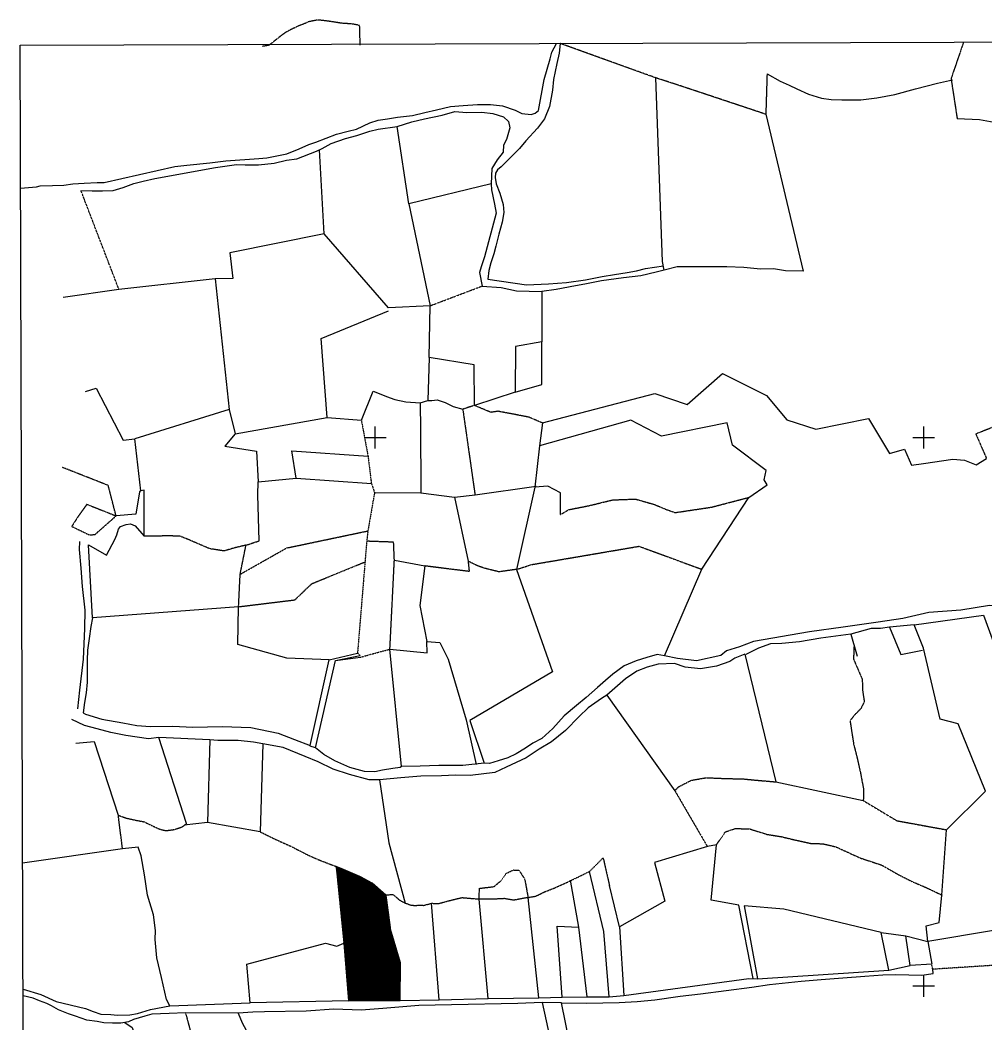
# Model space of a CAD drawing. Header units: millimetres. Extents: x 585668 to 596421, y 1344570 to 1349375.
# Drawn here: x 588836 to 590597, y 1347535 to 1349365 of the extents above; entities that cross this region are included whole.
import ezdxf

# ---------------------------------------------------------------- set-up
doc = ezdxf.new("R2010")
doc.units = ezdxf.units.MM
doc.linetypes.add('DIVIDE', pattern=[1.25, 0.5, -0.25, 0, -0.25, 0, -0.25])
doc.linetypes.add('HIDDEN', pattern=[0.375, 0.25, -0.125])
for name, color, linetype in [('2', 7, 'Continuous'), ('3', 7, 'Continuous'), ('4', 7, 'Continuous'), ('42', 7, 'Continuous'), ('43', 7, 'Continuous')]:
    doc.layers.add(name, color=color, linetype=linetype)

# ---------------------------------------------------------------- blocks, each defined once
blk = doc.blocks.new('COORD')
at = {"layer": '42', "color": 2, "linetype": 'Continuous'}
for p, q in [((0, -2), (0, 2)), ((-2, 0), (2, 0))]:
    blk.add_line(p, q, dxfattribs=at)
blk = doc.blocks.new('COORD$')
at = {"layer": '42', "color": 2, "linetype": 'Continuous'}
blk.add_blockref('COORD', (0, 0), dxfattribs=at)

msp = doc.modelspace()

# ---------------------------------------------------------------- linework, layer by layer
at = {"layer": '2', "color": 1, "linetype": 'Continuous'}
for p, q in [((590007.808, 1348924.833), (589995.545, 1349259.617)), ((590195.949, 1349193.297), (590264.274, 1348907.516)), ((589545.404, 1349030.151), (589524.04, 1349171.217)), ((589390.819, 1348975.375), (589382.149, 1349128.522)), ((589695.113, 1349066.323), (589545.404, 1349030.151)), ((589545.404, 1349030.151), (589583.773, 1348844.032)), ((589390.819, 1348975.375), (589218.998, 1348940.489)), ((589508.126, 1348840.169), (589390.819, 1348975.375)), ((589218.998, 1348940.489), (589224.081, 1348894.038)), ((590010.521, 1348909.106), (590007.808, 1348924.833)), ((589192.085, 1348893.44), (589016.538, 1348874.016)), ((589224.081, 1348894.038), (589192.085, 1348893.44)), ((589192.085, 1348893.44), (589217.313, 1348655.084)), ((589016.538, 1348874.016), (588915.102, 1348859.456)), ((589787.439, 1348870.112), (589787.43, 1348778.625)), ((589385.044, 1348784.715), (589508.182, 1348835.087)), ((589583.773, 1348844.032), (589508.126, 1348840.169)), ((589582.014, 1348749.986), (589583.773, 1348844.032)), ((589396.539, 1348640.239), (589385.044, 1348784.715)), ((589787.43, 1348778.625), (589739.775, 1348769.98)), ((589787.524, 1348700.862), (589787.43, 1348778.625)), ((589739.775, 1348769.98), (589738.915, 1348686.616)), ((589582.014, 1348749.986), (589579.833, 1348671.182)), ((589664.202, 1348736.384), (589582.014, 1348749.986)), ((589664.762, 1348662.439), (589664.202, 1348736.384)), ((588955.594, 1348688.1), (588975.344, 1348693.65)), ((589458.567, 1348635.316), (589480.336, 1348688.155)), ((589738.915, 1348686.616), (589664.762, 1348662.439)), ((589738.915, 1348686.616), (589787.524, 1348700.862)), ((589565.907, 1348667.22), (589579.833, 1348671.182)), ((589217.313, 1348655.084), (589045.442, 1348601.646)), ((589217.313, 1348655.084), (589228.469, 1348610.731)), ((589228.469, 1348610.731), (589396.539, 1348640.239)), ((589396.539, 1348640.239), (589458.567, 1348635.316)), ((589788.553, 1348630.479), (589783.583, 1348588.631)), ((589056.393, 1348506.72), (589045.442, 1348601.646)), ((589784.596, 1348597.16), (589784.272, 1348594.434)), ((589331.929, 1348579.824), (589470.717, 1348569.881)), ((589339.842, 1348530.099), (589331.929, 1348579.824)), ((589783.583, 1348588.631), (589774.661, 1348513.504)), ((589270.581, 1348523.001), (589339.842, 1348530.099)), ((589339.842, 1348530.099), (589476.852, 1348520.138)), ((589482.624, 1348503.427), (589567.203, 1348503.321)), ((589567.203, 1348503.321), (589628.506, 1348495.085)), ((589665.796, 1348499.299), (589777.373, 1348515.493)), ((589774.661, 1348513.504), (589741.418, 1348363.491)), ((589628.506, 1348495.085), (589665.796, 1348499.299)), ((589628.506, 1348495.085), (589653.156, 1348378.451)), ((588968.266, 1348275.276), (588961.216, 1348408.11)), ((589518.775, 1348380.309), (589574.516, 1348369.727)), ((589234.733, 1348295.424), (588968.266, 1348275.276)), ((589233.205, 1348226.538), (589234.733, 1348295.424)), ((590466.441, 1348262.169), (590592.731, 1348280.046)), ((590592.731, 1348280.046), (590652.435, 1348117.029)), ((590466.441, 1348262.169), (590421.278, 1348257.871)), ((590421.278, 1348257.871), (590441.889, 1348208.283)), ((590483.416, 1348219.912), (590466.441, 1348262.169)), ((589578.066, 1348231.773), (589601.453, 1348229.991)), ((589578.544, 1348211.448), (589578.066, 1348231.773)), ((590351.057, 1348245.68), (590362.676, 1348205.398)), ((589399.622, 1348198.595), (589451.555, 1348210.844)), ((589510.655, 1348218.087), (589578.544, 1348211.448)), ((589531.803, 1348004.337), (589510.655, 1348218.087)), ((590441.889, 1348208.283), (590481.426, 1348216.078)), ((589375.226, 1348038.231), (589411.321, 1348197.196)), ((589411.321, 1348197.196), (589456.428, 1348206.576)), ((589411.321, 1348197.196), (589457.224, 1348203.535)), ((590157.669, 1348208.783), (590214.076, 1347976.099)), ((589906.282, 1348133.906), (590030.112, 1347959.889)), ((588938.273, 1348046.491), (588971.508, 1348049.898)), ((588971.508, 1348049.898), (589015.407, 1347915.173)), ((589140.029, 1347899.996), (589089.281, 1348057.01)), ((589182.289, 1348052.674), (589089.281, 1348057.01)), ((589182.289, 1348052.674), (589178.107, 1347901.93)), ((589279.137, 1348045.584), (589274.302, 1347884.922)), ((589375.226, 1348038.231), (589365.034, 1348041.171)), ((590214.076, 1347976.099), (590373.703, 1347941.984)), ((590525.159, 1347888.722), (590596.772, 1347959.124)), ((589178.107, 1347901.93), (589135.745, 1347896.9)), ((589274.302, 1347884.922), (589178.107, 1347901.93)), ((590517.072, 1347769.702), (590525.159, 1347888.722)), ((589023.195, 1347853.758), (588841.026, 1347827.68)), ((589051.862, 1347856.862), (589023.195, 1347853.758)), ((590089.396, 1347858.112), (589993.199, 1347829.123)), ((590106.124, 1347861.342), (590089.396, 1347858.112)), ((590096.565, 1347760.604), (590106.124, 1347861.342)), ((589993.199, 1347829.123), (590012.01, 1347758.424)), ((589412.404, 1347821.859), (589426.643, 1347681.986)), ((589412.505, 1347820.865), (589413.175, 1347821.535)), ((589412.636, 1347819.582), (589414.171, 1347821.117)), ((589412.766, 1347818.298), (589415.167, 1347820.699)), ((589412.897, 1347817.015), (589416.163, 1347820.281)), ((589413.028, 1347815.731), (589417.159, 1347819.862)), ((589413.158, 1347814.448), (589418.155, 1347819.444)), ((589413.289, 1347813.164), (589419.151, 1347819.026)), ((589413.42, 1347811.881), (589420.147, 1347818.608)), ((589413.55, 1347810.597), (589421.143, 1347818.189)), ((589413.681, 1347809.314), (589422.14, 1347817.773)), ((589413.812, 1347808.03), (589423.141, 1347817.359)), ((589413.942, 1347806.746), (589424.142, 1347816.946)), ((589414.073, 1347805.463), (589425.143, 1347816.533)), ((589414.204, 1347804.179), (589426.144, 1347816.119)), ((589414.334, 1347802.896), (589427.145, 1347815.706)), ((589414.465, 1347801.612), (589428.146, 1347815.293)), ((589414.596, 1347800.329), (589429.146, 1347814.879)), ((589414.726, 1347799.045), (589430.147, 1347814.466)), ((589414.857, 1347797.762), (589431.148, 1347814.053)), ((589414.988, 1347796.478), (589432.149, 1347813.64)), ((589415.118, 1347795.195), (589433.15, 1347813.226)), ((589415.249, 1347793.911), (589434.151, 1347812.813)), ((589415.38, 1347792.627), (589435.152, 1347812.4)), ((589415.51, 1347791.344), (589436.153, 1347811.986)), ((589415.641, 1347790.06), (589437.154, 1347811.573)), ((589415.772, 1347788.777), (589438.155, 1347811.16)), ((589415.902, 1347787.493), (589439.156, 1347810.746)), ((589416.033, 1347786.21), (589440.157, 1347810.333)), ((589416.164, 1347784.926), (589441.157, 1347809.92)), ((589416.294, 1347783.643), (589442.158, 1347809.506)), ((589416.425, 1347782.359), (589443.159, 1347809.093)), ((589416.556, 1347781.075), (589444.16, 1347808.68)), ((589416.686, 1347779.792), (589445.161, 1347808.267)), ((589416.817, 1347778.508), (589446.162, 1347807.853)), ((589416.948, 1347777.225), (589447.163, 1347807.44)), ((589417.078, 1347775.941), (589448.164, 1347807.027)), ((589417.209, 1347774.658), (589449.165, 1347806.613)), ((589417.34, 1347773.374), (589450.166, 1347806.2)), ((589417.47, 1347772.091), (589451.167, 1347805.787)), ((589417.601, 1347770.807), (589452.167, 1347805.373)), ((589417.732, 1347769.524), (589453.168, 1347804.96)), ((589417.862, 1347768.24), (589454.169, 1347804.547)), ((589417.993, 1347766.956), (589455.17, 1347804.134)), ((589418.124, 1347765.673), (589456.159, 1347803.708)), ((589418.254, 1347764.389), (589457.072, 1347803.207)), ((589418.385, 1347763.106), (589457.985, 1347802.705)), ((589418.516, 1347761.822), (589458.897, 1347802.204)), ((589418.646, 1347760.539), (589459.81, 1347801.703)), ((589418.777, 1347759.255), (589460.723, 1347801.201)), ((589418.908, 1347757.972), (589461.636, 1347800.7)), ((589419.038, 1347756.688), (589462.549, 1347800.198)), ((589419.169, 1347755.404), (589463.461, 1347799.697)), ((589419.3, 1347754.121), (589464.374, 1347799.195)), ((589419.43, 1347752.837), (589465.287, 1347798.694)), ((589419.561, 1347751.554), (589466.2, 1347798.192)), ((589419.692, 1347750.27), (589467.112, 1347797.691)), ((589419.822, 1347748.987), (589468.025, 1347797.19)), ((589419.953, 1347747.703), (589468.938, 1347796.688)), ((589420.084, 1347746.42), (589469.851, 1347796.187)), ((589420.214, 1347745.136), (589470.763, 1347795.685)), ((589420.345, 1347743.853), (589471.676, 1347795.184)), ((589420.476, 1347742.569), (589472.589, 1347794.682)), ((589420.606, 1347741.285), (589473.502, 1347794.181)), ((589420.737, 1347740.002), (589474.415, 1347793.679)), ((589420.868, 1347738.718), (589475.327, 1347793.178)), ((589420.998, 1347737.435), (589476.24, 1347792.677)), ((589421.129, 1347736.151), (589477.153, 1347792.175)), ((589421.26, 1347734.868), (589478.066, 1347791.674)), ((589421.39, 1347733.584), (589478.854, 1347791.048)), ((589421.521, 1347732.301), (589479.607, 1347790.387)), ((589421.652, 1347731.017), (589480.36, 1347789.725)), ((589854.802, 1347711.243), (589839.638, 1347796.722)), ((589421.782, 1347729.734), (589481.113, 1347789.064)), ((589421.913, 1347728.45), (589481.866, 1347788.403)), ((589422.044, 1347727.166), (589482.619, 1347787.742)), ((589422.174, 1347725.883), (589483.372, 1347787.081)), ((589422.305, 1347724.599), (589484.125, 1347786.42)), ((589422.436, 1347723.316), (589484.878, 1347785.759)), ((589422.566, 1347722.032), (589485.632, 1347785.097)), ((589422.697, 1347720.749), (589486.385, 1347784.436)), ((589422.828, 1347719.465), (589487.138, 1347783.775)), ((589422.958, 1347718.182), (589487.891, 1347783.114)), ((589423.089, 1347716.898), (589488.644, 1347782.453)), ((589423.22, 1347715.614), (589489.397, 1347781.792)), ((589423.35, 1347714.331), (589490.15, 1347781.131)), ((589423.481, 1347713.047), (589490.903, 1347780.469)), ((589423.612, 1347711.764), (589491.656, 1347779.808)), ((589423.742, 1347710.48), (589492.409, 1347779.147)), ((589423.873, 1347709.197), (589493.162, 1347778.486)), ((589424.004, 1347707.913), (589493.915, 1347777.825)), ((589424.134, 1347706.63), (589494.668, 1347777.164)), ((589424.265, 1347705.346), (589495.422, 1347776.503)), ((589424.396, 1347704.063), (589496.175, 1347775.841)), ((589424.526, 1347702.779), (589496.928, 1347775.18)), ((589424.657, 1347701.495), (589497.681, 1347774.519)), ((589424.788, 1347700.212), (589498.434, 1347773.858)), ((589424.918, 1347698.928), (589499.187, 1347773.197)), ((589425.049, 1347697.645), (589499.94, 1347772.536)), ((589425.18, 1347696.361), (589500.693, 1347771.875)), ((589425.31, 1347695.078), (589501.446, 1347771.214)), ((589929.215, 1347711.789), (589910.861, 1347787.068)), ((589425.441, 1347693.794), (589502.199, 1347770.552)), ((589425.572, 1347692.511), (589502.952, 1347769.891)), ((589425.702, 1347691.227), (589503.269, 1347768.794)), ((589425.833, 1347689.943), (589503.436, 1347767.546)), ((589425.964, 1347688.66), (589503.602, 1347766.299)), ((589426.094, 1347687.376), (589503.769, 1347765.051)), ((589426.225, 1347686.093), (589503.936, 1347763.803)), ((589426.356, 1347684.809), (589504.102, 1347762.556)), ((589426.486, 1347683.526), (589504.269, 1347761.308)), ((589426.617, 1347682.242), (589504.435, 1347760.061)), ((589426.73, 1347680.941), (589504.602, 1347758.813)), ((589426.839, 1347679.636), (589504.769, 1347757.566)), ((589426.948, 1347678.331), (589504.935, 1347756.318)), ((589427.057, 1347677.026), (589505.102, 1347755.07)), ((589427.166, 1347675.72), (589505.269, 1347753.823)), ((589600.497, 1347578.393), (589586.62, 1347754.61)), ((589689.617, 1347581.131), (589673.144, 1347762.402)), ((589782.055, 1347582.379), (589762.519, 1347765.142)), ((590012.01, 1347758.424), (589929.215, 1347711.789)), ((590146.707, 1347750.978), (590096.565, 1347760.604)), ((589427.275, 1347674.415), (589505.435, 1347752.575)), ((589427.384, 1347673.11), (589505.602, 1347751.328)), ((589427.493, 1347671.805), (589505.768, 1347750.08)), ((589427.602, 1347670.499), (589505.935, 1347748.832)), ((589427.711, 1347669.194), (589506.102, 1347747.585)), ((589427.82, 1347667.889), (589506.268, 1347746.337)), ((589427.929, 1347666.584), (589506.435, 1347745.09)), ((589428.038, 1347665.279), (589506.602, 1347743.842)), ((589428.147, 1347663.973), (589506.768, 1347742.595)), ((589428.256, 1347662.668), (589506.935, 1347741.347)), ((589428.365, 1347661.363), (589507.101, 1347740.099)), ((589428.474, 1347660.058), (589507.268, 1347738.852)), ((589428.583, 1347658.752), (589507.435, 1347737.604)), ((589428.692, 1347657.447), (589507.601, 1347736.357)), ((589428.801, 1347656.142), (589507.768, 1347735.109)), ((590173.069, 1347617.336), (590146.707, 1347750.978)), ((589428.91, 1347654.837), (589507.935, 1347733.861)), ((589429.019, 1347653.532), (589508.101, 1347732.614)), ((589429.128, 1347652.226), (589508.268, 1347731.366)), ((589429.237, 1347650.921), (589508.435, 1347730.119)), ((589429.346, 1347649.616), (589508.601, 1347728.871)), ((589429.455, 1347648.311), (589508.768, 1347727.624)), ((589429.564, 1347647.005), (589508.934, 1347726.376)), ((589429.673, 1347645.7), (589509.101, 1347725.128)), ((589429.782, 1347644.395), (589509.268, 1347723.881)), ((589429.891, 1347643.09), (589509.434, 1347722.633)), ((589430, 1347641.784), (589509.601, 1347721.386)), ((589430.109, 1347640.479), (589509.768, 1347720.138)), ((589430.218, 1347639.174), (589509.934, 1347718.89)), ((589430.327, 1347637.869), (589510.101, 1347717.643)), ((589430.436, 1347636.564), (589510.267, 1347716.395)), ((589430.545, 1347635.258), (589510.434, 1347715.148)), ((589430.654, 1347633.953), (589510.601, 1347713.9)), ((589430.763, 1347632.648), (589510.767, 1347712.653)), ((589430.872, 1347631.343), (589510.934, 1347711.405)), ((589430.981, 1347630.037), (589511.101, 1347710.157)), ((589431.09, 1347628.732), (589511.267, 1347708.91)), ((589431.199, 1347627.427), (589511.434, 1347707.662)), ((589431.308, 1347626.122), (589511.743, 1347706.557)), ((589431.417, 1347624.816), (589512.067, 1347705.467)), ((589431.526, 1347623.511), (589512.391, 1347704.377)), ((589431.635, 1347622.206), (589512.715, 1347703.286)), ((589431.744, 1347620.901), (589513.038, 1347702.196)), ((589431.853, 1347619.596), (589513.362, 1347701.105)), ((589431.962, 1347618.29), (589513.686, 1347700.015)), ((589432.071, 1347616.985), (589514.01, 1347698.924)), ((589432.179, 1347615.68), (589514.333, 1347697.834)), ((589529.649, 1347646.246), (589511.449, 1347707.549)), ((589815.67, 1347712.855), (589854.802, 1347711.243)), ((589824.712, 1347583.6), (589815.67, 1347712.855)), ((589870.425, 1347584.092), (589854.802, 1347711.243)), ((589929.215, 1347711.789), (589937.194, 1347586.844)), ((590406.579, 1347701.169), (590451.345, 1347695.297)), ((590420.288, 1347632.447), (590406.579, 1347701.169)), ((589426.643, 1347681.986), (589435.42, 1347576.871)), ((589432.288, 1347614.375), (589514.657, 1347696.743)), ((589432.397, 1347613.069), (589514.981, 1347695.653)), ((589432.506, 1347611.764), (589515.305, 1347694.562)), ((589432.615, 1347610.459), (589515.628, 1347693.472)), ((589432.724, 1347609.154), (589515.952, 1347692.381)), ((589432.833, 1347607.849), (589516.276, 1347691.291)), ((589432.942, 1347606.543), (589516.6, 1347690.2)), ((589433.051, 1347605.238), (589516.923, 1347689.11)), ((589433.16, 1347603.933), (589517.247, 1347688.02)), ((589433.269, 1347602.628), (589517.571, 1347686.929)), ((589433.378, 1347601.322), (589517.895, 1347685.839)), ((589433.487, 1347600.017), (589518.218, 1347684.748)), ((589433.596, 1347598.712), (589518.542, 1347683.658)), ((589433.705, 1347597.407), (589518.866, 1347682.567)), ((589433.814, 1347596.101), (589519.19, 1347681.477)), ((589433.923, 1347594.796), (589519.513, 1347680.386)), ((590451.345, 1347695.297), (590491.083, 1347684.797)), ((590459.306, 1347641.253), (590451.345, 1347695.297)), ((590491.083, 1347684.797), (590498.396, 1347643.453)), ((589434.032, 1347593.491), (589519.837, 1347679.296)), ((589434.141, 1347592.186), (589520.161, 1347678.205)), ((589434.25, 1347590.881), (589520.484, 1347677.115)), ((589434.359, 1347589.575), (589520.808, 1347676.024)), ((589434.468, 1347588.27), (589521.132, 1347674.934)), ((589434.577, 1347586.965), (589521.456, 1347673.843)), ((589434.686, 1347585.66), (589521.779, 1347672.753)), ((589434.795, 1347584.354), (589522.103, 1347671.662)), ((589434.904, 1347583.049), (589522.427, 1347670.572)), ((589435.013, 1347581.744), (589522.751, 1347669.482)), ((589435.122, 1347580.439), (589523.074, 1347668.391)), ((589435.231, 1347579.133), (589523.398, 1347667.301)), ((589435.34, 1347577.828), (589523.722, 1347666.21)), ((589435.799, 1347576.873), (589524.046, 1347665.12)), ((589437.221, 1347576.881), (589524.369, 1347664.029)), ((589438.643, 1347576.888), (589524.693, 1347662.939)), ((589440.064, 1347576.896), (589525.017, 1347661.848)), ((589255.636, 1347573.158), (589249.526, 1347643.74)), ((589441.486, 1347576.903), (589525.341, 1347660.758)), ((589442.908, 1347576.911), (589525.664, 1347659.667)), ((589444.33, 1347576.919), (589525.988, 1347658.577)), ((589445.752, 1347576.926), (589526.312, 1347657.486)), ((589447.173, 1347576.934), (589526.636, 1347656.396)), ((589448.595, 1347576.941), (589526.959, 1347655.305)), ((589450.017, 1347576.949), (589527.283, 1347654.215)), ((589451.439, 1347576.956), (589527.607, 1347653.125)), ((589452.861, 1347576.964), (589527.931, 1347652.034)), ((589454.282, 1347576.972), (589528.254, 1347650.944)), ((589455.704, 1347576.979), (589528.578, 1347649.853)), ((589457.126, 1347576.987), (589528.902, 1347648.763)), ((589458.548, 1347576.994), (589529.226, 1347647.672)), ((589459.97, 1347577.002), (589529.549, 1347646.582)), ((589461.391, 1347577.01), (589529.642, 1347645.26)), ((589462.813, 1347577.017), (589529.631, 1347643.835)), ((589529.137, 1347577.371), (589529.649, 1347646.246)), ((590498.396, 1347643.453), (590459.306, 1347641.253)), ((589464.235, 1347577.025), (589529.62, 1347642.41)), ((589465.657, 1347577.032), (589529.61, 1347640.985)), ((589467.079, 1347577.04), (589529.599, 1347639.561)), ((589468.5, 1347577.047), (589529.589, 1347638.136)), ((589469.922, 1347577.055), (589529.578, 1347636.711)), ((589471.344, 1347577.063), (589529.568, 1347635.286)), ((589472.766, 1347577.07), (589529.557, 1347633.861)), ((589474.188, 1347577.078), (589529.546, 1347632.437)), ((589475.609, 1347577.085), (589529.536, 1347631.012)), ((589477.031, 1347577.093), (589529.525, 1347629.587)), ((589478.453, 1347577.101), (589529.515, 1347628.162)), ((589479.875, 1347577.108), (589529.504, 1347626.737)), ((589481.297, 1347577.116), (589529.493, 1347625.313)), ((590180.944, 1347617.166), (590420.288, 1347632.447)), ((590420.288, 1347632.447), (590459.306, 1347641.253)), ((590500.866, 1347626.707), (590500.275, 1347634.324)), ((589482.718, 1347577.123), (589529.483, 1347623.888)), ((589484.14, 1347577.131), (589529.472, 1347622.463)), ((589485.562, 1347577.139), (589529.462, 1347621.038)), ((589486.984, 1347577.146), (589529.451, 1347619.613)), ((589488.406, 1347577.154), (589529.44, 1347618.189)), ((589489.827, 1347577.161), (589529.43, 1347616.764)), ((589491.249, 1347577.169), (589529.419, 1347615.339)), ((589492.671, 1347577.176), (589529.409, 1347613.914)), ((589494.093, 1347577.184), (589529.398, 1347612.489)), ((589495.515, 1347577.192), (589529.387, 1347611.064)), ((589496.936, 1347577.199), (589529.377, 1347609.64)), ((589498.358, 1347577.207), (589529.366, 1347608.215)), ((589499.78, 1347577.214), (589529.356, 1347606.79)), ((589937.194, 1347586.844), (590165.193, 1347617.505)), ((590165.193, 1347617.505), (590180.944, 1347617.166)), ((589501.202, 1347577.222), (589529.345, 1347605.365)), ((589502.624, 1347577.23), (589529.335, 1347603.94)), ((589504.045, 1347577.237), (589529.324, 1347602.516)), ((589505.467, 1347577.245), (589529.313, 1347601.091)), ((589506.889, 1347577.252), (589529.303, 1347599.666)), ((589508.311, 1347577.26), (589529.292, 1347598.241)), ((589509.733, 1347577.267), (589529.282, 1347596.816)), ((589511.154, 1347577.275), (589529.271, 1347595.392)), ((589512.576, 1347577.283), (589529.26, 1347593.967)), ((589513.998, 1347577.29), (589529.25, 1347592.542)), ((589515.42, 1347577.298), (589529.239, 1347591.117)), ((589516.842, 1347577.305), (589529.229, 1347589.692)), ((589518.263, 1347577.313), (589529.218, 1347588.268)), ((589109.654, 1347567.521), (589255.636, 1347573.158)), ((589435.42, 1347576.871), (589255.636, 1347573.158)), ((589519.685, 1347577.321), (589529.207, 1347586.843)), ((589521.107, 1347577.328), (589529.197, 1347585.418)), ((589522.529, 1347577.336), (589529.186, 1347583.993)), ((589523.951, 1347577.343), (589529.176, 1347582.568)), ((589525.372, 1347577.351), (589529.165, 1347581.144)), ((589526.794, 1347577.359), (589529.154, 1347579.719)), ((589528.216, 1347577.366), (589529.144, 1347578.294)), ((589529.137, 1347577.371), (589600.497, 1347578.393)), ((589600.497, 1347578.393), (589689.617, 1347581.131)), ((589689.617, 1347581.131), (589782.055, 1347582.379)), ((589782.055, 1347582.379), (589824.712, 1347583.6)), ((589788.502, 1347573.554), (589812.332, 1347462.247)), ((589823.306, 1347572.912), (589788.502, 1347573.554)), ((589824.712, 1347583.6), (589870.425, 1347584.092)), ((589870.425, 1347584.092), (589910.556, 1347584.016)), ((589910.556, 1347584.016), (589937.194, 1347586.844)), ((589234.257, 1347554.122), (589137.986, 1347554.866))]:
    msp.add_line(p, q, dxfattribs=at)
at = {"layer": '2', "color": 1, "linetype": 'DIVIDE'}
for p, q in [((589016.538, 1348874.016), (588947.244, 1349054.465)), ((589583.773, 1348844.032), (589678.875, 1348880.125)), ((589458.567, 1348635.316), (589470.717, 1348569.881)), ((589470.717, 1348569.881), (589476.852, 1348520.138)), ((589457.224, 1348203.535), (589510.655, 1348218.087)), ((590500.275, 1347634.324), (590498.396, 1347643.453))]:
    msp.add_line(p, q, dxfattribs=at)
at = {"layer": '2', "color": 1, "linetype": 'Continuous'}
for points in [[(589620.918, 1349207.583), (589644.014, 1349209.102), (589670.155, 1349210.908), (589694.03, 1349210.911), (589715.896, 1349208.859), (589738.841, 1349200.974), (589751.355, 1349194.755), (589768.142, 1349192.649), (589775.73, 1349195.526), (589781.772, 1349200.419), (589792.071, 1349256.947), (589797.2, 1349275.553), (589802.578, 1349294.671), (589806.004, 1349306.398), (589814.166, 1349322.401)], [(589820.836, 1349322.422), (589819.487, 1349304.51), (589814.866, 1349285.909), (589809.089, 1349256.876), (589807.016, 1349237.54), (589801.502, 1349207.747), (589792.606, 1349185.288), (589779.587, 1349168.121), (589758.255, 1349144.766), (589746.981, 1349130.668), (589731.906, 1349115.766), (589721.1, 1349105.23), (589713.311, 1349097.523), (589706.77, 1349091.861), (589703.022, 1349086.23), (589702.603, 1349078.094), (589704.507, 1349066.678), (589711.049, 1349049.214), (589717.371, 1349028.697), (589718.549, 1349013.97), (589715.44, 1348996.402), (589709.075, 1348974.732), (589703.731, 1348952.566), (589700.073, 1348938.803), (589694.921, 1348922.229), (589690.758, 1348908.208), (589688.894, 1348892.94), (589759.364, 1348882.516), (589799.732, 1348883.967), (589832.719, 1348886.863), (589867.464, 1348891.557), (589897.367, 1348897.724), (589919.933, 1348901.27), (589943.01, 1348904.568), (589959.989, 1348908.054), (589976.708, 1348912.046), (590009.165, 1348916.97)], [(590198.226, 1349267.252), (590222.253, 1349253.552), (590238.844, 1349246.372), (590252.383, 1349239.413), (590274.076, 1349230.259), (590297.532, 1349222.649), (590315.091, 1349220.054), (590334.658, 1349219.768), (590369.213, 1349219.906), (590398.143, 1349223.283), (590431.11, 1349229.5), (590468.863, 1349239.583), (590508.898, 1349250.199), (590536.532, 1349256.102)], [(589473.931, 1349177.794), (589489.375, 1349182.28), (589506.109, 1349185.001), (589524.617, 1349187.996), (589551.763, 1349190.829), (589574.56, 1349196.411), (589595.335, 1349201.209), (589620.918, 1349207.583)], [(589524.04, 1349171.217), (589550.365, 1349179.378), (589573.67, 1349184.966), (589605.851, 1349191.919), (589628.894, 1349198.266), (589650.757, 1349196.468), (589678.433, 1349197.274), (589698.526, 1349194.695), (589717.64, 1349188.802), (589727.135, 1349180.009), (589729.292, 1349168.597), (589723.178, 1349147.184), (589717.706, 1349136.706), (589717.081, 1349124.247), (589706.058, 1349110.405), (589696.583, 1349094.293), (589695.113, 1349066.323)], [(590612.555, 1349178.209), (590585.318, 1349182.981), (590544.896, 1349185.062)], [(588837.177, 1349058.884), (588866.147, 1349061.217), (588872.984, 1349063.069), (588895.333, 1349063.31), (588915.895, 1349064.293), (588932.634, 1349066.506), (588953.194, 1349067.744), (588977.055, 1349069.017), (588989.753, 1349069.154), (589118.713, 1349098.241), (589140.532, 1349100.509), (589182.139, 1349104.769), (589211.305, 1349108.64), (589271.711, 1349112.594), (589286.427, 1349114.023), (589322.668, 1349121.274), (589345.172, 1349130.411), (589363.117, 1349138.482), (589375.773, 1349142.43), (589394.233, 1349149.744), (589413.453, 1349157.321), (589434.73, 1349162.632), (589449.674, 1349166.351), (589473.931, 1349177.794)], [(589376.97, 1349125.925), (589387.327, 1349131.119), (589403.482, 1349140.187), (589429.542, 1349149.362), (589450.562, 1349154.925), (589474.099, 1349162.548), (589489.046, 1349166.012), (589524.04, 1349171.217)], [(588947.244, 1349054.465), (588967.569, 1349053.922), (588986.619, 1349053.872), (589006.168, 1349054.591), (589024.4, 1349059.616), (589043.877, 1349066.941), (589060.845, 1349071.444), (589081.873, 1349076.244), (589192.646, 1349096.241), (589230.941, 1349101.482), (589246.943, 1349101.4), (589271.072, 1349101.405), (589299.745, 1349104.001), (589322.286, 1349109.834), (589341.056, 1349112.069), (589376.97, 1349125.925)], [(589695.113, 1349066.323), (589695.742, 1349055.402), (589701.36, 1349029.541), (589704.079, 1349013.306), (589683.367, 1348933.541), (589677.222, 1348914.923), (589673.776, 1348904.975), (589678.875, 1348880.125)], [(590010.521, 1348909.106), (589996.087, 1348905.139), (589968.219, 1348898.74), (589936.513, 1348894.841), (589896.438, 1348889.836), (589865.773, 1348883.661), (589848.791, 1348880.429), (589813.812, 1348873.953), (589787.439, 1348870.112)], [(590264.274, 1348907.516), (590232.016, 1348907.677), (590210.133, 1348911.254), (590186.261, 1348910.997), (590156.004, 1348913.975), (590125.004, 1348915.166), (590088.685, 1348915.03), (590052.868, 1348915.407), (590034.332, 1348914.953), (590010.521, 1348909.106)], [(589678.875, 1348880.125), (589713.704, 1348877.196), (589741.196, 1348871.647), (589787.439, 1348870.112)], [(588975.344, 1348693.65), (589024.135, 1348599.13), (589045.442, 1348601.646)], [(589480.336, 1348688.155), (589487.729, 1348685.693), (589504.312, 1348679.01), (589519.617, 1348673.075), (589539.73, 1348668.717), (589565.907, 1348667.22)], [(589579.833, 1348671.182), (589587.195, 1348671.515), (589596.583, 1348672.379), (589611.363, 1348667.963), (589626.18, 1348660.245), (589643.502, 1348655.603)], [(589228.469, 1348610.731), (589209.668, 1348588.165), (589267.68, 1348578.878), (589270.581, 1348523.001)], [(589272.272, 1348415.522), (589269.568, 1348499.61), (589270.581, 1348523.001)], [(589056.393, 1348506.72), (589053.875, 1348504.66), (589047.466, 1348463.93), (589011.432, 1348461.001)], [(589062.889, 1348424.197), (589062.474, 1348508.056), (589056.393, 1348506.72)], [(589821.935, 1348463.484), (589821.518, 1348503.365), (589798.272, 1348515.296), (589774.661, 1348513.504)], [(588961.216, 1348408.11), (588993.93, 1348389.656), (589008.857, 1348418.025), (589012.571, 1348426.706), (589015.51, 1348436.648), (589019.517, 1348441.774), (589029.636, 1348445.441), (589037.755, 1348446.29), (589045.918, 1348443.075), (589062.889, 1348424.197)], [(588941.395, 1348109.04), (588945.337, 1348143.136), (588951.824, 1348199.877), (588954.257, 1348255.812), (588954.909, 1348288.855), (588950.367, 1348332.263), (588947.715, 1348365.525), (588944.801, 1348399.547), (588945.147, 1348414.29)], [(589574.516, 1348369.727), (589565.149, 1348297.708), (589578.066, 1348231.773)], [(589741.418, 1348363.491), (589806.893, 1348176.49), (589656.383, 1348087.897), (589682.603, 1348010.201)], [(588968.266, 1348275.276), (588965.648, 1348259.238), (588962.585, 1348237.604), (588959.261, 1348216.475), (588958.452, 1348197.661), (588958.69, 1348176.063), (588958.384, 1348157.762), (588956.816, 1348138.685), (588953.967, 1348120.611), (588951.377, 1348102.032)], [(590421.278, 1348257.871), (590404.793, 1348255.661), (590387.775, 1348255.732), (590351.057, 1348245.68)], [(589601.453, 1348229.991), (589616.769, 1348199.915), (589649.733, 1348089.469), (589667.649, 1348007.832)], [(590351.057, 1348245.68), (590296.534, 1348237.977), (590257.241, 1348231.201), (590225.013, 1348228.568), (590204.702, 1348227.841), (590182.44, 1348219.723), (590159.456, 1348208.04)], [(589399.622, 1348198.595), (589322.882, 1348201.836), (589233.205, 1348226.538)], [(590596.772, 1347959.124), (590546.398, 1348082.089), (590513.796, 1348090.378), (590483.416, 1348219.912)], [(588951.377, 1348102.032), (588955.471, 1348099.281), (588985.539, 1348090.456), (589023.46, 1348083.494), (589049.166, 1348078.688), (589074.328, 1348077.18), (589114.71, 1348077.36), (589151.554, 1348075.977), (589204.623, 1348077.311), (589256.967, 1348075.332), (589306.863, 1348064.942), (589336.959, 1348053.575), (589365.531, 1348042.193), (589399.622, 1348198.595)], [(590011.127, 1348205.737), (589998.172, 1348208.084), (589979.183, 1348202.543), (589959.433, 1348196.994), (589937.947, 1348187.614), (589916.777, 1348172.647), (589903.446, 1348160.813), (589889.364, 1348147.955), (589868.227, 1348129.939), (589850.863, 1348115.267), (589828.468, 1348096.22), (589807.635, 1348073.633), (589787.523, 1348054.865), (589771.356, 1348046.813), (589757.743, 1348037.518), (589740.588, 1348026.914), (589725.683, 1348019.638), (589708.213, 1348014.622), (589692.269, 1348009.367), (589682.603, 1348010.201)], [(590157.669, 1348208.783), (590139.209, 1348201.469), (590130.387, 1348195.275), (590106.094, 1348187.136), (590076.688, 1348181.991), (590048.967, 1348185.251), (590029.588, 1348192.158), (589999.888, 1348190.568), (589979.63, 1348185.013), (589960.916, 1348177.696), (589939.985, 1348164.002), (589906.282, 1348133.906)], [(589906.282, 1348133.906), (589896.693, 1348128.212), (589871.992, 1348110.92), (589855.404, 1348094.985), (589830.536, 1348069.813), (589805.11, 1348049.209), (589782.91, 1348035.501), (589759.208, 1348019.744), (589722.315, 1348002.575), (589701.848, 1347992.952), (589656.95, 1347987.641), (589630.022, 1347988.113), (589604.634, 1347987.078), (589567.048, 1347986.673), (589530.765, 1347983.234), (589491.432, 1347980.015)], [(589089.281, 1348057.01), (589070.513, 1348054.521), (589029.045, 1348060.682), (589002.061, 1348066.237), (588976.847, 1348072.573), (588953.666, 1348078.677), (588930.687, 1348089.611)], [(589279.137, 1348045.584), (589262.088, 1348048.45), (589234.119, 1348051.198), (589197.036, 1348051.308), (589182.289, 1348052.674)], [(589491.432, 1347980.015), (589472.637, 1347980.067), (589437.23, 1347989.343), (589407.148, 1347999.439), (589380.08, 1348012.616), (589356.096, 1348022.523), (589316.043, 1348038.611), (589279.137, 1348045.584)], [(589531.803, 1348004.337), (589529.283, 1348002.531), (589516.1, 1348000.357), (589496.832, 1347997.1), (589483.397, 1347994.668), (589464.345, 1347994.971), (589437.852, 1348002.056), (589410.031, 1348014.463), (589390.344, 1348026.196), (589375.226, 1348038.231)], [(589682.603, 1348010.201), (589643.54, 1348006.048), (589599.602, 1348005.829), (589566.085, 1348004.96), (589531.803, 1348004.337)], [(589491.432, 1347980.015), (589508.702, 1347864.826), (589538.61, 1347755.11)], [(589109.654, 1347567.521), (589103.431, 1347579.144), (589094.354, 1347619.199), (589085.573, 1347655.445), (589082.667, 1347688.705), (589083.248, 1347705.23), (589079.884, 1347733.91), (589068.823, 1347769.623), (589063.082, 1347806.665), (589057.371, 1347840.911), (589051.862, 1347856.862)], [(589910.556, 1347584.016), (589900.61, 1347703.095), (589874.765, 1347812.856)], [(590491.083, 1347684.797), (590488.225, 1347713.737), (590512.036, 1347719.584), (590517.072, 1347769.702)], [(590156.625, 1347749.814), (590180.944, 1347617.166), (590180.944, 1347617.166)], [(590406.579, 1347701.169), (590228.82, 1347744.238), (590156.625, 1347749.814)], [(590757.86, 1347746.117), (590734.465, 1347725.535), (590491.083, 1347684.797)], [(589249.526, 1347643.74), (589393.115, 1347682.134), (589413.753, 1347676.257), (589426.643, 1347681.986)], [(589823.306, 1347572.912), (589869.027, 1347572.641), (589928.702, 1347573.792), (589961.703, 1347575.417), (589993.414, 1347578.808), (590039.57, 1347585.149), (590076.858, 1347589.617), (590170.703, 1347601.554), (590202.397, 1347606.469), (590260.238, 1347612.682), (590296.781, 1347615.617), (590336.116, 1347618.581), (590376.722, 1347621.559), (590409.201, 1347624.45), (590433.073, 1347624.707), (590480.329, 1347623.436), (590500.866, 1347626.707)], [(588841.744, 1347597.949), (588873.974, 1347588.62), (588902.311, 1347575.456), (588955.785, 1347563.071), (588969.566, 1347557.12), (588983.841, 1347552.445), (589001.627, 1347551.874), (589014.088, 1347550.483), (589036.174, 1347551.483), (589050.63, 1347553.418), (589074.421, 1347561.043), (589109.654, 1347567.521)], [(589034.282, 1347538.756), (589020.342, 1347536.065), (589004.597, 1347535.896), (588989.091, 1347537), (588976.622, 1347539.153), (588958.306, 1347541.751), (588937.654, 1347548.899), (588924.911, 1347552.828), (588906.542, 1347560.254), (588893.761, 1347567.74), (588885.081, 1347571.713), (588871.817, 1347576.907), (588860.078, 1347581.863), (588841.781, 1347585.996)], [(589788.502, 1347573.554), (589744.071, 1347572.059), (589622.946, 1347569.486), (589563.274, 1347568.081), (589497.548, 1347562.8), (589457.956, 1347560.087), (589408.414, 1347561.333), (589358.161, 1347557.997), (589281.725, 1347556.666), (589260.9, 1347556.442), (589234.257, 1347554.122)], [(589435.42, 1347576.871), (589435.42, 1347576.871), (589529.137, 1347577.371)], [(589942.948, 1347502.534), (589837.267, 1347504.447), (589823.306, 1347572.912)], [(589137.986, 1347554.866), (589108.03, 1347553.527), (589076.291, 1347552.677), (589063.886, 1347548.986), (589042.872, 1347542.915), (589034.282, 1347538.756)], [(589234.257, 1347554.122), (589241.304, 1347536.917), (589252.197, 1347516.45), (589261.549, 1347497.491), (589270.309, 1347486.149), (589289.053, 1347467.8), (589308.94, 1347460.898), (589320.697, 1347454.163)], [(589027.312, 1347537.41), (589040.497, 1347527.896), (589048.901, 1347502.827), (589051.709, 1347478.461), (589055.452, 1347461.475), (589059.172, 1347446.521), (589062.672, 1347428.515), (589062.672, 1347428.515)]]:
    msp.add_lwpolyline(points, dxfattribs=at)
at = {"layer": '2', "color": 1, "linetype": 'DIVIDE'}
for points in [[(589476.852, 1348520.138), (589482.624, 1348503.427), (589470.438, 1348433.665), (589468.359, 1348414.837), (589451.555, 1348210.844), (589456.428, 1348206.576)], [(590831.828, 1347648.565), (590757.639, 1347650.816), (590500.275, 1347634.324)]]:
    msp.add_lwpolyline(points, dxfattribs=at)
at = {"layer": '3', "color": 30, "linetype": 'HIDDEN'}
for p, q in [((589995.545, 1349259.617), (589820.836, 1349322.422)), ((590556.402, 1349324.808), (590533.713, 1349258.356)), ((590029.708, 1349248.572), (589995.545, 1349259.617)), ((590198.226, 1349267.252), (590195.949, 1349193.297)), ((590533.713, 1349258.356), (590544.896, 1349185.062)), ((590195.949, 1349193.297), (590029.708, 1349248.572)), ((588958.114, 1348482.282), (589011.432, 1348461.001)), ((589023.195, 1347853.758), (589015.407, 1347915.173)), ((589137.986, 1347554.866), (589203.167, 1347309.57))]:
    msp.add_line(p, q, dxfattribs=at)
at = {"layer": '3', "color": 1, "linetype": 'HIDDEN'}
for p, q in [((589565.907, 1348667.22), (589567.203, 1348503.321)), ((589664.762, 1348662.439), (589643.502, 1348655.603)), ((589643.502, 1348655.603), (589665.796, 1348499.299)), ((590681.329, 1348651.072), (590578.85, 1348610.277)), ((590578.85, 1348610.277), (590598.374, 1348565.532)), ((589248.229, 1348407.64), (589272.272, 1348415.522)), ((589517.399, 1348413.077), (589468.359, 1348414.837)), ((589518.775, 1348380.309), (589517.399, 1348413.077)), ((589237.637, 1348354.667), (589248.229, 1348407.64)), ((589510.655, 1348218.087), (589518.775, 1348380.309)), ((589234.733, 1348295.424), (589237.637, 1348354.667)), ((590030.112, 1347959.889), (590089.396, 1347858.112)), ((589874.765, 1347812.856), (589899.384, 1347837.517)), ((589899.384, 1347837.517), (589910.861, 1347787.068)), ((589836.869, 1347794.405), (589874.765, 1347812.856)), ((589503.145, 1347769.722), (589511.449, 1347707.549))]:
    msp.add_line(p, q, dxfattribs=at)
at = {"layer": '3', "color": 30, "linetype": 'HIDDEN'}
for points in [[(589456.262, 1349319.395), (589455.901, 1349348.172), (589455.45, 1349354.784), (589452.159, 1349356.082), (589441.251, 1349357.951), (589421.703, 1349359.383), (589405.213, 1349362.061), (589387.198, 1349364.497), (589378.057, 1349365.081), (589362.28, 1349361.907)], [(589362.28, 1349361.907), (589356.667, 1349359.158), (589344.178, 1349354.432), (589331.169, 1349348.185), (589321.983, 1349343.432), (589313.293, 1349337.404), (589289.882, 1349318.855), (589278.315, 1349317.106)], [(589011.432, 1348461.001), (588997.105, 1348516.501), (588912.924, 1348549.649)], [(588958.114, 1348482.282), (588943.105, 1348461.282), (588930.62, 1348441.834), (588963.049, 1348426.173), (588973.196, 1348427.299), (589011.432, 1348461.001)], [(589015.407, 1347915.173), (589030.196, 1347909.996), (589047.256, 1347906.113), (589062.781, 1347903.231), (589076.827, 1347896.266), (589090.868, 1347889.81), (589102.327, 1347887.138), (589116.783, 1347889.072), (589131.462, 1347893.804), (589140.029, 1347899.996)]]:
    msp.add_lwpolyline(points, dxfattribs=at)
at = {"layer": '3', "color": 1, "linetype": 'HIDDEN'}
for points in [[(589788.553, 1348630.479), (589764.309, 1348640.892), (589734.783, 1348646.674), (589707.804, 1348651.72), (589694.618, 1348649.799), (589664.762, 1348662.439)], [(589821.935, 1348463.484), (589836.189, 1348472.287), (589874.363, 1348479.881), (589916.878, 1348490.239), (589958.305, 1348491.712), (589992.276, 1348482.061), (590014.562, 1348472.751), (590030.524, 1348467.044), (590096.919, 1348476.971), (590164.902, 1348494.763)], [(589237.637, 1348354.667), (589322.45, 1348402.593), (589470.438, 1348433.665)], [(589248.229, 1348407.64), (589227.963, 1348402.848), (589208.47, 1348397.047), (589182.264, 1348401.085), (589155.724, 1348412.49), (589139.646, 1348419.432), (589127.403, 1348424.129), (589102.252, 1348424.621), (589080.672, 1348423.881), (589062.889, 1348424.197)], [(589741.418, 1348363.491), (589769.297, 1348372.331), (589965.01, 1348405.694), (590079.096, 1348363.766)], [(589234.733, 1348295.424), (589337.461, 1348307.965), (589368.376, 1348337.522), (589464.713, 1348376.932)], [(589653.156, 1348378.451), (589655.141, 1348359.667), (589574.516, 1348369.727)], [(589741.418, 1348363.491), (589709.502, 1348358.981), (589685.817, 1348364.825), (589670.777, 1348369.746), (589653.156, 1348378.451)], [(590356.867, 1348225.539), (590355.878, 1348199.988), (590371.778, 1348163.056), (590372.521, 1348141.717), (590375.527, 1348122.436), (590369.318, 1348109.663), (590357.513, 1348097.592), (590349.496, 1348087.594), (590356.06, 1348044.971), (590362.435, 1348019.627), (590368.575, 1347992.501), (590374.241, 1347962.32), (590373.703, 1347941.984)], [(590030.112, 1347959.889), (590036.891, 1347967.077), (590060.38, 1347979.02), (590087.253, 1347983.629), (590116.983, 1347982.424), (590156.109, 1347981.321), (590184.84, 1347978.58), (590214.076, 1347976.099)], [(590373.703, 1347941.984), (590434.811, 1347905.285), (590525.159, 1347888.722)], [(589274.302, 1347884.922), (589298.819, 1347872.733), (589331.237, 1347858.088), (589363.167, 1347841.659), (589383.327, 1347832.982), (589412.404, 1347821.859)], [(590106.124, 1347861.342), (590114.87, 1347874.397), (590122.374, 1347884.897), (590140.087, 1347890.932), (590166.253, 1347890.451), (590198.113, 1347880.375), (590223.302, 1347876.326), (590246.985, 1347870.735), (590277.792, 1347863.951), (590300.152, 1347863.175), (590323.07, 1347857.831), (590369.017, 1347836.978), (590407.254, 1347824.429), (590436.393, 1347807.716), (590461.68, 1347794.773), (590487.199, 1347783.866), (590517.072, 1347769.702)], [(589412.404, 1347821.859), (589421.846, 1347817.894), (589456.036, 1347803.776), (589478.267, 1347791.563), (589503.145, 1347769.722)], [(589586.62, 1347754.61), (589600.082, 1347754.5), (589626.167, 1347761.388), (589641.874, 1347765.115), (589673.144, 1347762.402), (589673.945, 1347781.978), (589700.326, 1347785.058), (589712.407, 1347795.099), (589722.665, 1347809.186), (589735.55, 1347815.424), (589746.225, 1347814.776), (589756.568, 1347798.115), (589762.519, 1347765.142)], [(589762.519, 1347765.142), (589776.712, 1347767.836), (589793.387, 1347775.894), (589810.332, 1347782.429), (589836.869, 1347794.405)], [(589503.145, 1347769.722), (589516.339, 1347770.88), (589528.393, 1347760.336), (589538.61, 1347755.11)], [(589538.61, 1347755.11), (589549.829, 1347751.164), (589557.707, 1347750.741), (589564.559, 1347751.323), (589572.183, 1347750.896), (589586.62, 1347754.61)], [(589762.519, 1347765.142), (589736.411, 1347760.287), (589719.108, 1347763.15), (589700.578, 1347762.189), (589673.144, 1347762.402)]]:
    msp.add_lwpolyline(points, dxfattribs=at)
at = {"layer": '4', "color": 1, "linetype": 'Continuous'}
for p, q in [((590079.096, 1348363.766), (590164.902, 1348494.763)), ((590011.127, 1348205.737), (590079.096, 1348363.766))]:
    msp.add_line(p, q, dxfattribs=at)
for points in [[(589788.553, 1348630.479), (589993.886, 1348684.285), (590052.675, 1348664.289), (590116.9, 1348720.727), (590197.379, 1348680.499), (590234.122, 1348636.021), (590287.091, 1348619.117), (590383.036, 1348638.481), (590421.66, 1348574.934), (590448.908, 1348582.61), (590461.889, 1348553.551), (590483.511, 1348556.694), (590536.677, 1348564.432), (590558.259, 1348562.495), (590579.788, 1348553.952), (590598.374, 1348565.532)], [(590164.902, 1348494.763), (590198.37, 1348517.636), (590192.855, 1348527.077), (590196.797, 1348543.563), (590135.426, 1348590.255), (590125.329, 1348630.471), (590005.969, 1348606.198), (589949.795, 1348635.576), (589783.583, 1348588.631)], [(590788.421, 1348298.902), (590776.247, 1348296.732), (590744.49, 1348296.372), (590715.785, 1348295.792), (590684.525, 1348296.453), (590650.219, 1348296.826), (590603.965, 1348297.826), (590551.714, 1348289.103), (590493.316, 1348285.138), (590445.922, 1348273.676), (590400.761, 1348267.32), (590336.826, 1348258.211), (590275.683, 1348249.387), (590173.722, 1348231.971), (590147.904, 1348222.532), (590124.097, 1348215.149), (590114.025, 1348206.397), (590069.658, 1348197.002), (590035.061, 1348200.928), (590011.127, 1348205.737)]]:
    msp.add_lwpolyline(points, dxfattribs=at)
at = {"layer": '43', "color": 1, "linetype": 'Continuous'}
msp.add_lwpolyline([(588836.363, 1349319.229), (595647.803, 1349341.324), (595663.243, 1344731.827), (588850.773, 1344709.805), (588836.363, 1349319.229)], dxfattribs=at)

# ---------------------------------------------------------------- block references
at = {"layer": '42', "color": 1, "linetype": 'Continuous', "xscale": 10, "yscale": 10}
for p in [(589483.803, 1348603.948), (590483.803, 1348603.948), (589483.803, 1347603.948), (590483.803, 1347603.948)]:
    msp.add_blockref('COORD$', p, dxfattribs=at)

# ---------------------------------------------------------------- meshes
at = {"layer": '2', "color": 1, "linetype": 'Continuous'}
mesh = msp.add_polyface(dxfattribs=at)
corners = [(589456.036, 1347803.776), (589426.643, 1347681.986), (589503.145, 1347769.722), (589529.649, 1347646.246), (589435.42, 1347576.871), (589412.404, 1347821.859), (589421.846, 1347817.894), (589478.267, 1347791.563), (589511.449, 1347707.549), (589529.137, 1347577.371)]
mesh.append_faces([[corners[k] for k in face] for face in [(1, 0, 6, 5), (3, 1, 4, 9)]], dxfattribs={"vtx0": -1, "color": 1})
mesh.append_faces([[corners[k] for k in face] for face in [(0, 1, 2, 7), (2, 1, 3, 8)]], dxfattribs={"vtx0": -1, "vtx1": -1, "color": 1})

doc.saveas('drawing.dxf')
